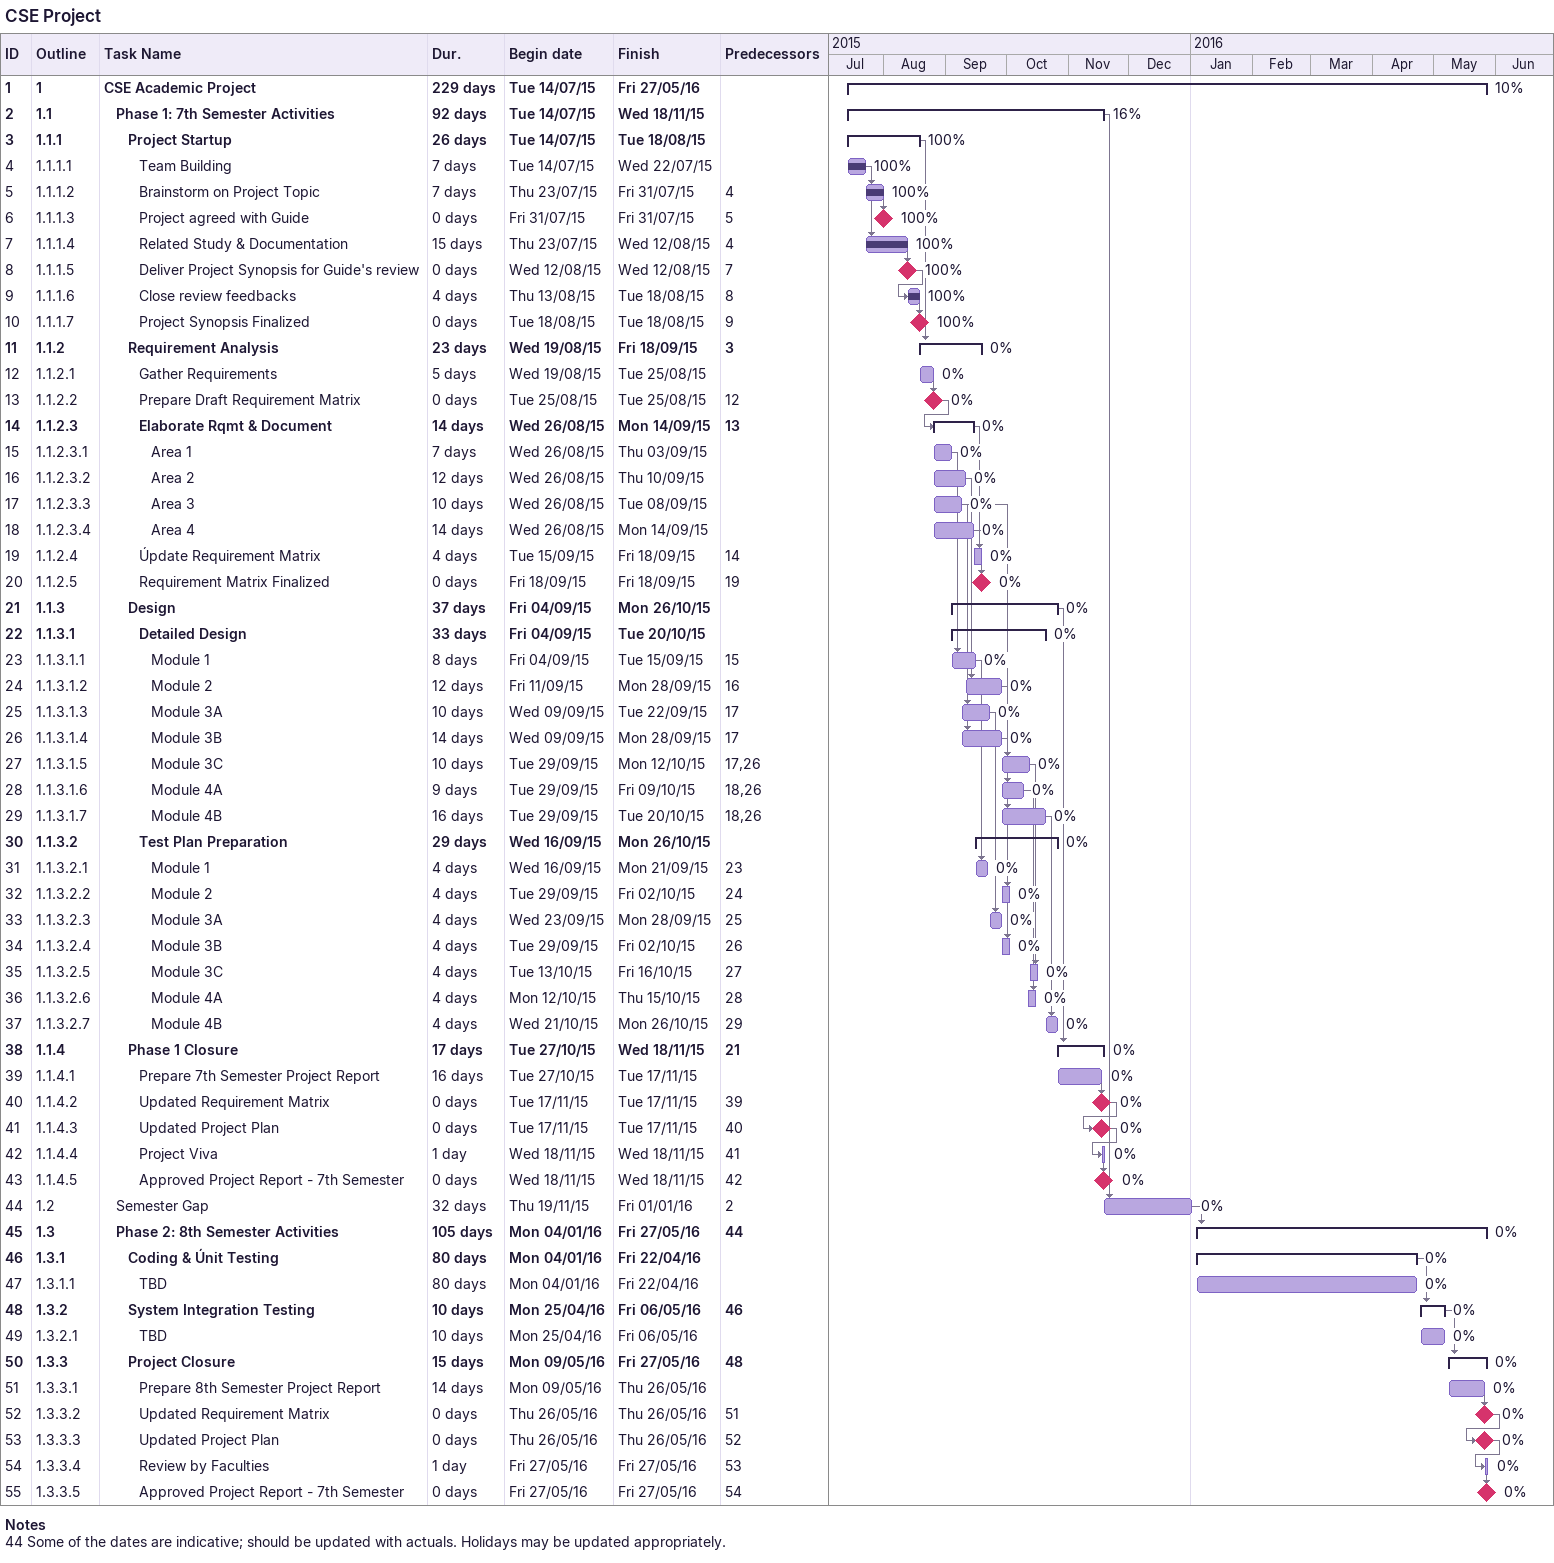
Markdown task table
CSE Project

| ID | WBS | Task | Duration | Start | Finish | Predecessors | % complete |
|---|---|---|---|---|---|---|---|
| 1 | 1 | **CSE Academic Project** | 229d | 2015-07-14 | 2016-05-27 |  | 10 |
| 2 | 1.1 | **Phase 1: 7th Semester Activities** | 92d | 2015-07-14 | 2015-11-18 |  | 16 |
| 3 | 1.1.1 | **Project Startup** | 26d | 2015-07-14 | 2015-08-18 |  | 100 |
| 4 | 1.1.1.1 | Team Building | 7d | 2015-07-14 | 2015-07-22 |  | 100 |
| 5 | 1.1.1.2 | Brainstorm on Project Topic | 7d | 2015-07-23 | 2015-07-31 | 4 | 100 |
| 6 | 1.1.1.3 | Project agreed with Guide | 0d | 2015-07-31 | 2015-07-31 | 5 | 100 |
| 7 | 1.1.1.4 | Related Study & Documentation | 15d | 2015-07-23 | 2015-08-12 | 4 | 100 |
| 8 | 1.1.1.5 | Deliver Project Synopsis for Guide's review | 0d | 2015-08-12 | 2015-08-12 | 7 | 100 |
| 9 | 1.1.1.6 | Close review feedbacks | 4d | 2015-08-13 | 2015-08-18 | 8 | 100 |
| 10 | 1.1.1.7 | Project Synopsis Finalized | 0d | 2015-08-18 | 2015-08-18 | 9 | 100 |
| 11 | 1.1.2 | **Requirement Analysis** | 23d | 2015-08-19 | 2015-09-18 | 3 | 0 |
| 12 | 1.1.2.1 | Gather Requirements | 5d | 2015-08-19 | 2015-08-25 |  | 0 |
| 13 | 1.1.2.2 | Prepare Draft Requirement Matrix | 0d | 2015-08-25 | 2015-08-25 | 12 | 0 |
| 14 | 1.1.2.3 | **Elaborate Rqmt & Document** | 14d | 2015-08-26 | 2015-09-14 | 13 | 0 |
| 15 | 1.1.2.3.1 | Area 1 | 7d | 2015-08-26 | 2015-09-03 |  | 0 |
| 16 | 1.1.2.3.2 | Area 2 | 12d | 2015-08-26 | 2015-09-10 |  | 0 |
| 17 | 1.1.2.3.3 | Area 3 | 10d | 2015-08-26 | 2015-09-08 |  | 0 |
| 18 | 1.1.2.3.4 | Area 4 | 14d | 2015-08-26 | 2015-09-14 |  | 0 |
| 19 | 1.1.2.4 | Úpdate Requirement Matrix | 4d | 2015-09-15 | 2015-09-18 | 14 | 0 |
| 20 | 1.1.2.5 | Requirement Matrix Finalized | 0d | 2015-09-18 | 2015-09-18 | 19 | 0 |
| 21 | 1.1.3 | **Design** | 37d | 2015-09-04 | 2015-10-26 |  | 0 |
| 22 | 1.1.3.1 | **Detailed Design** | 33d | 2015-09-04 | 2015-10-20 |  | 0 |
| 23 | 1.1.3.1.1 | Module 1 | 8d | 2015-09-04 | 2015-09-15 | 15 | 0 |
| 24 | 1.1.3.1.2 | Module 2 | 12d | 2015-09-11 | 2015-09-28 | 16 | 0 |
| 25 | 1.1.3.1.3 | Module 3A | 10d | 2015-09-09 | 2015-09-22 | 17 | 0 |
| 26 | 1.1.3.1.4 | Module 3B | 14d | 2015-09-09 | 2015-09-28 | 17 | 0 |
| 27 | 1.1.3.1.5 | Module 3C | 10d | 2015-09-29 | 2015-10-12 | 17, 26 | 0 |
| 28 | 1.1.3.1.6 | Module 4A | 9d | 2015-09-29 | 2015-10-09 | 18, 26 | 0 |
| 29 | 1.1.3.1.7 | Module 4B | 16d | 2015-09-29 | 2015-10-20 | 18, 26 | 0 |
| 30 | 1.1.3.2 | **Test Plan Preparation** | 29d | 2015-09-16 | 2015-10-26 |  | 0 |
| 31 | 1.1.3.2.1 | Module 1 | 4d | 2015-09-16 | 2015-09-21 | 23 | 0 |
| 32 | 1.1.3.2.2 | Module 2 | 4d | 2015-09-29 | 2015-10-02 | 24 | 0 |
| 33 | 1.1.3.2.3 | Module 3A | 4d | 2015-09-23 | 2015-09-28 | 25 | 0 |
| 34 | 1.1.3.2.4 | Module 3B | 4d | 2015-09-29 | 2015-10-02 | 26 | 0 |
| 35 | 1.1.3.2.5 | Module 3C | 4d | 2015-10-13 | 2015-10-16 | 27 | 0 |
| 36 | 1.1.3.2.6 | Module 4A | 4d | 2015-10-12 | 2015-10-15 | 28 | 0 |
| 37 | 1.1.3.2.7 | Module 4B | 4d | 2015-10-21 | 2015-10-26 | 29 | 0 |
| 38 | 1.1.4 | **Phase 1 Closure** | 17d | 2015-10-27 | 2015-11-18 | 21 | 0 |
| 39 | 1.1.4.1 | Prepare 7th Semester Project Report | 16d | 2015-10-27 | 2015-11-17 |  | 0 |
| 40 | 1.1.4.2 | Updated Requirement Matrix | 0d | 2015-11-17 | 2015-11-17 | 39 | 0 |
| 41 | 1.1.4.3 | Updated Project Plan | 0d | 2015-11-17 | 2015-11-17 | 40 | 0 |
| 42 | 1.1.4.4 | Project Viva | 1d | 2015-11-18 | 2015-11-18 | 41 | 0 |
| 43 | 1.1.4.5 | Approved Project Report - 7th Semester | 0d | 2015-11-18 | 2015-11-18 | 42 | 0 |
| 44 | 1.2 | Semester Gap | 32d | 2015-11-19 | 2016-01-01 | 2 | 0 |
| 45 | 1.3 | **Phase 2: 8th Semester Activities** | 105d | 2016-01-04 | 2016-05-27 | 44 | 0 |
| 46 | 1.3.1 | **Coding & Únit Testing** | 80d | 2016-01-04 | 2016-04-22 |  | 0 |
| 47 | 1.3.1.1 | TBD | 80d | 2016-01-04 | 2016-04-22 |  | 0 |
| 48 | 1.3.2 | **System Integration Testing** | 10d | 2016-04-25 | 2016-05-06 | 46 | 0 |
| 49 | 1.3.2.1 | TBD | 10d | 2016-04-25 | 2016-05-06 |  | 0 |
| 50 | 1.3.3 | **Project Closure** | 15d | 2016-05-09 | 2016-05-27 | 48 | 0 |
| 51 | 1.3.3.1 | Prepare 8th Semester Project Report | 14d | 2016-05-09 | 2016-05-26 |  | 0 |
| 52 | 1.3.3.2 | Updated Requirement Matrix | 0d | 2016-05-26 | 2016-05-26 | 51 | 0 |
| 53 | 1.3.3.3 | Updated Project Plan | 0d | 2016-05-26 | 2016-05-26 | 52 | 0 |
| 54 | 1.3.3.4 | Review by Faculties | 1d | 2016-05-27 | 2016-05-27 | 53 | 0 |
| 55 | 1.3.3.5 | Approved Project Report - 7th Semester | 0d | 2016-05-27 | 2016-05-27 | 54 | 0 |

Notes
- 44: Some of the dates are indicative; should be updated with actuals. Holidays may be updated appropriately.
